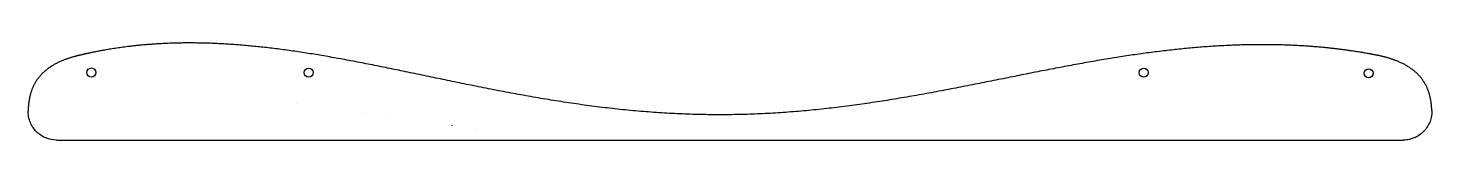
# Model space of a CAD drawing. Header units: millimetres. Extents: x 121 to 417, y 86 to 106.
import ezdxf

# ---------------------------------------------------------------- set-up
doc = ezdxf.new("R2010")
doc.units = ezdxf.units.MM
doc.layers.get('0').update_dxf_attribs({"linetype": 'CONTINUOUS'})

msp = doc.modelspace()

# ---------------------------------------------------------------- linework, layer by layer
msp.add_line((127.50213639531032, 85.67383948933337), (410.8541835447403, 85.67383948933329))
for points in [[(177.89933748072795, 93.29129943605645), (177.89899999999994, 93.28889999999993, -0.0005359377449118237), (177.90174151630487, 93.29096130840574)], [(191.76114301702614, 91.3416362174224, -0.0007561251219668016), (191.76405288825097, 91.33776963147709), (191.76452972630713, 91.34115987669608)], [(196.7643878166126, 90.64321034681902), (196.76405033588463, 90.64081091076253, -0.0005359377448989452), (196.7667918521895, 90.6428722191683)], [(210.62619335291083, 88.69354712818493, -0.0007561251219668016), (210.62910322413563, 88.68968054223961), (210.62958006219176, 88.69307078745865)], [(215.62871055332386, 87.98994298652515), (215.62837307259585, 87.98754355046873, -0.0005359377449118237), (215.63111458890077, 87.98960485887454)]]:
    msp.add_lwpolyline(points, format="xyb", close=True)
for centre in [(134.83003986868772, 99.84476313902863), (180.52377119998098, 99.82387321696231), (356.25034393116096, 99.81812962575405), (403.54407325650385, 99.69891953336781)]:
    msp.add_circle(centre, 0.9499999999999885)
for centre, radius, start, end in [((129.64668343044718, 116.73180937091907), 13.53500000001483, 282.50973313683784, 283.179732832601), ((402.8895013952635, 90.15648720226974), 13.53000000001086, 77.12660499181625, 78.83126316305774)]:
    msp.add_arc(centre, radius, start, end)
for points, degree, knots in [([(132.57843832310692, 103.51814075657252), (131.5188967495548, 103.28578277035794), (129.52918185475409, 102.74763129321713), (126.93270556765201, 101.72009837902336), (124.24968145008052, 99.90736778823279), (122.48396145145824, 97.33988417150309), (121.7738968209553, 94.97479802042272), (121.555709158336, 93.14361597420692), (121.51051921350344, 92.06335524758252), (121.504359801878, 91.83716718225574)], 5, [0, 0, 0, 0, 0, 0, 0.05, 0.1, 0.15000000000000002, 0.2, 0.21305563441869543, 0.21305563441869543, 0.21305563441869543, 0.21305563441869543, 0.21305563441869543, 0.21305563441869543]), ([(416.85078433546767, 91.87577749132531), (416.84481442503784, 92.05305551354378), (416.79815058197096, 93.08040214726881), (416.5845560442241, 94.86098328642419), (415.89604741656433, 97.18449798868983), (414.1815732279144, 99.72572406114176), (411.52330333901085, 101.543917008836), (408.94172139108014, 102.57426196112833), (406.9599886017874, 103.11361605087718), (405.90395112053193, 103.34640732538355)], 5, [-0.21031581488519513, -0.21031581488519513, -0.21031581488519513, -0.21031581488519513, -0.21031581488519513, -0.21031581488519513, -0.2, -0.15000000000000002, -0.1, -0.05, 0, 0, 0, 0, 0, 0]), ([(127.50213639531032, 85.67383948933337), (126.72084744853646, 85.67383948933337), (125.94702804992913, 85.82644259392112), (124.50144029623608, 86.41967586994049), (123.84349254798182, 86.85463440791624), (122.73135712034875, 87.95227026010377), (122.28780206181874, 88.60445357731086), (121.81320009546396, 89.71908689536318), (121.6877273555577, 90.13185977293438), (121.52721997857788, 90.97711304344222), (121.49264977935658, 91.40714764465918), (121.50435980187795, 91.83716718225583)], 3, [0, 0, 0, 0, 0.234386684032157, 0.234386684032157, 0.46877336806431463, 0.46877336806431463, 0.703160052096474, 0.703160052096474, 0.8322137365103793, 0.8322137365103793, 0.9612674209242953, 0.9612674209242953, 0.9612674209242953, 0.9612674209242953]), ([(416.85078433546767, 91.87577749132552), (416.8770796569493, 91.09493117199038), (416.7506069312191, 90.31641410805582), (416.20636292632264, 88.85167927316644), (415.7937949164791, 88.17946516557532), (414.7342113143195, 87.03101740296768), (414.0973259187578, 86.5657635345141), (412.9934451773395, 86.05118793448155), (412.57873725543675, 85.91045807397381), (411.72615351327795, 85.72150219933063), (411.2908193655211, 85.67383948933329), (410.8541835447403, 85.67383948933329)], 3, [0, 0, 0, 0, 0.23438668403217047, 0.23438668403217047, 0.4687733680643255, 0.4687733680643255, 0.7031600520964856, 0.7031600520964856, 0.8341507983307259, 0.8341507983307259, 0.9651415445649738, 0.9651415445649738, 0.9651415445649738, 0.9651415445649738])]:
    msp.add_open_spline(points, degree=degree, knots=knots)
msp.add_open_spline([(405.5102497978718, 103.43024242867493), (403.30137144658227, 103.86635973775279), (398.8156324770922, 104.63354081860233), (391.88307950409893, 105.46913617813628), (382.23769446187134, 105.94866334073366), (369.5473092164026, 105.49384398601914), (356.2735409715722, 104.04257511483978), (342.4743817643628, 101.7411759833236), (328.2082913641715, 98.87798249367538), (313.53247321427625, 95.88231668858357), (298.5101332649397, 93.23023002769773), (283.21596561286293, 91.3739763651759), (267.743312726453, 90.65916394376578), (252.2103103797355, 91.25079472016915), (236.7695016024592, 93.03633819283627), (221.5919325470282, 95.69203322860616), (206.84802543715492, 98.76959758510488), (192.6883790253653, 101.77485952070761), (179.22627962076496, 104.24238695179243), (166.51264118328464, 105.82539538291387), (154.5318168546445, 106.33510404302308), (145.49653819214524, 105.81352660647889), (139.00633903821534, 104.88994490633056), (134.80331820936468, 104.03820096229389), (132.73275104160675, 103.55332646507007)], degree=5)

doc.saveas('drawing.dxf')
